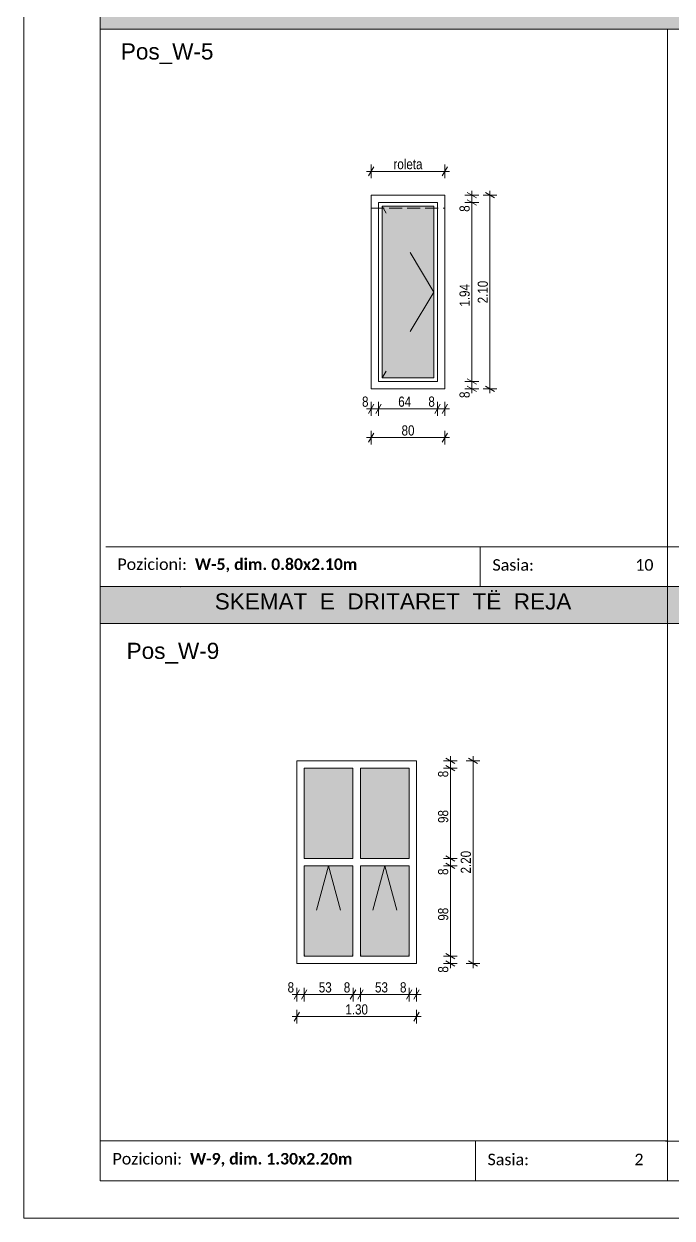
# Model space of a CAD drawing. Header units: feet. Extents: x 2595418 to 2624657, y -121890 to -101390.
# Drawn here: x 2595418 to 2602454, y -121890 to -108934 of the extents above; entities that cross this region are included whole.
import ezdxf

# ---------------------------------------------------------------- set-up
doc = ezdxf.new("R2010")
doc.units = ezdxf.units.FT
doc.header["$MEASUREMENT"] = 0
doc.linetypes.add('Hidden Line', pattern=[195.611112, 141.111112, -54.5])
doc.linetypes.add('thk_line_type', pattern=[1000, 500, -500])
doc.layers.add('Dimensioning - General', color=7, linetype='Continuous')
for name, color, linetype, lineweight in [('Dimensioning - General_Pen_No__1', 7, 'Continuous', 5), ('Exterior walls_Pen_No__1', 7, 'Continuous', 5), ('Lines_Pen_No__41', 7, 'Continuous', 5), ('Lines_Pen_No__60', 230, 'Continuous', 5), ('Shell - Roof_Pen_No__21', 7, 'Continuous', 5), ('Shell - Roof_Pen_No__41', 7, 'Continuous', 5), ('Structural - Bearing_Pen_No__1', 7, 'Continuous', 5), ('Text blocks_Pen_No__1', 7, 'Continuous', 5)]:
    doc.layers.add(name, color=color, linetype=linetype, lineweight=lineweight)
for name, color, linetype, lineweight, true_color in [('Structural - Bearing_Pen_No__102', 7, 'Continuous', 5, 0xcccccc), ('Structural - Bearing_Pen_No__105', 7, 'Continuous', 5, 0xcae6ff), ('Structural - Bearing_Pen_No__84', 7, 'Continuous', 5, 0x41c341)]:
    doc.layers.add(name, color=color, linetype=linetype, lineweight=lineweight, true_color=true_color)
doc.styles.add('GENERATED_STYLE_1', font='ARIALN.TTF')
doc.styles.add('GENERATED_STYLE_2', font='arial.ttf')
doc.styles.add('GENERATED_STYLE_3', font='calibri.ttf')
doc.dimstyles.new('GENERATED_STYLE__1', dxfattribs={"dimtxt": 110.000002, "dimasz": 76, "dimexe": 0.18, "dimexo": 3, "dimgap": 0.09, "dimtad": 1, "dimlfac": 0.001, "dimzin": 0, "dimdsep": 46, "dimtxsty": 'GENERATED_STYLE_1', "dimblk": 'ARROWHEAD_2', "dimblk1": 'ARROWHEAD_2', "dimblk2": 'ARROWHEAD_2', "dimcen": 0.09, "dimclrd": 7, "dimclre": 7, "dimclrt": 7, "dimadec": 0, "dimazin": 0, "dimtfac": 1, "dimtdec": 4, "dimtmove": 0, "dimatfit": 3, "dimfxl": 1, "dimtolj": 1, "dimtzin": 0, "dimarcsym": 0})
doc.dimstyles.new('GENERATED_STYLE__2', dxfattribs={"dimtxt": 110.000002, "dimasz": 76, "dimexe": 0.18, "dimexo": 3, "dimgap": 0.09, "dimtad": 1, "dimtih": 1, "dimtoh": 1, "dimlfac": 0.001, "dimzin": 0, "dimdsep": 46, "dimtxsty": 'GENERATED_STYLE_1', "dimblk": 'ARROWHEAD_2', "dimblk1": 'ARROWHEAD_2', "dimblk2": 'ARROWHEAD_2', "dimcen": 0.09, "dimclrd": 7, "dimclre": 7, "dimclrt": 7, "dimadec": 0, "dimazin": 0, "dimtfac": 1, "dimtdec": 4, "dimtmove": 0, "dimatfit": 3, "dimfxl": 1, "dimtolj": 1, "dimtzin": 0, "dimarcsym": 0})

# ---------------------------------------------------------------- blocks, each defined once
blk = doc.blocks.new('*D43', base_point=(2247654, -76425))
at = {"layer": 'Dimensioning - General_Pen_No__1', "color": 7, "linetype": 'Continuous', "lineweight": 5, "transparency": 16777216}
for p, q in [((2598409, -119415), (2598351, -119515)), ((2598380, -119540), (2598380, -119390)), ((2598489, -119415), (2598431, -119515)), ((2598460, -119540), (2598460, -119390)), ((2598331, -119465), (2598380, -119465)), ((2598380, -119465), (2598460, -119465))]:
    blk.add_line(p, q, dxfattribs=at)
at = {"layer": 'Dimensioning - General_Pen_No__1', "color": 7, "lineweight": 5, "transparency": 16777216, "insert": (2598280, -119443), "char_height": 110, "attachment_point": 7, "style": 'GENERATED_STYLE_1'}
blk.add_mtext('\\A1;8', dxfattribs=at)
blk = doc.blocks.new('ARROWHEAD_2')
at = {"color": 0, "linetype": 'Continuous', "lineweight": 0}
for p, q in [((0, 0), (-1, 0)), ((-0.38, -0.66), (0.38, 0.66))]:
    blk.add_line(p, q, dxfattribs=at)
blk = doc.blocks.new('*D44', base_point=(2247654, -76425))
at = {"layer": 'Dimensioning - General_Pen_No__1', "color": 7, "linetype": 'Continuous', "lineweight": 5, "transparency": 16777216}
for p, q in [((2598489, -119415), (2598431, -119515)), ((2598460, -119540), (2598460, -119390)), ((2599019, -119415), (2598961, -119515)), ((2598990, -119540), (2598990, -119390)), ((2598460, -119465), (2598990, -119465))]:
    blk.add_line(p, q, dxfattribs=at)
at = {"layer": 'Dimensioning - General_Pen_No__1', "color": 7, "lineweight": 5, "transparency": 16777216, "char_height": 110, "attachment_point": 7, "style": 'GENERATED_STYLE_1'}
for s, insert in [('\\A1;53', (2598619, -119443)), ('\\A1;8', (2598890, -119443))]:
    blk.add_mtext(s, dxfattribs=dict(at, insert=insert))
blk = doc.blocks.new('*D45', base_point=(2247654, -76425))
at = {"layer": 'Dimensioning - General_Pen_No__1', "color": 7, "linetype": 'Continuous', "lineweight": 5, "transparency": 16777216}
for p, q in [((2599019, -119415), (2598961, -119515)), ((2598990, -119540), (2598990, -119390)), ((2599099, -119415), (2599041, -119515)), ((2599070, -119540), (2599070, -119390)), ((2598990, -119465), (2599070, -119465))]:
    blk.add_line(p, q, dxfattribs=at)
blk = doc.blocks.new('*D46', base_point=(2247654, -76425))
at = {"layer": 'Dimensioning - General_Pen_No__1', "color": 7, "linetype": 'Continuous', "lineweight": 5, "transparency": 16777216}
for p, q in [((2599099, -119415), (2599041, -119515)), ((2599070, -119540), (2599070, -119390)), ((2599629, -119415), (2599571, -119515)), ((2599600, -119540), (2599600, -119390)), ((2599070, -119465), (2599600, -119465))]:
    blk.add_line(p, q, dxfattribs=at)
at = {"layer": 'Dimensioning - General_Pen_No__1', "color": 7, "lineweight": 5, "transparency": 16777216, "char_height": 110, "attachment_point": 7, "style": 'GENERATED_STYLE_1'}
for s, insert in [('\\A1;53', (2599229, -119443)), ('\\A1;8', (2599500, -119443))]:
    blk.add_mtext(s, dxfattribs=dict(at, insert=insert))
blk = doc.blocks.new('*D47', base_point=(2247654, -76425))
at = {"layer": 'Dimensioning - General_Pen_No__1', "color": 7, "linetype": 'Continuous', "lineweight": 5, "transparency": 16777216}
for p, q in [((2599629, -119415), (2599571, -119515)), ((2599600, -119540), (2599600, -119390)), ((2599651, -119515), (2599709, -119415)), ((2599680, -119540), (2599680, -119390)), ((2599600, -119465), (2599680, -119465)), ((2599680, -119465), (2599729, -119465))]:
    blk.add_line(p, q, dxfattribs=at)
blk = doc.blocks.new('*D48', base_point=(2247654, -76425))
at = {"layer": 'Dimensioning - General_Pen_No__1', "color": 7, "linetype": 'Continuous', "lineweight": 5, "transparency": 16777216}
for p, q in [((2598331, -119704), (2598380, -119704)), ((2598409, -119654), (2598351, -119754)), ((2598380, -119779), (2598380, -119629)), ((2598380, -119704), (2599680, -119704)), ((2599651, -119754), (2599709, -119654)), ((2599680, -119779), (2599680, -119629)), ((2599680, -119704), (2599729, -119704))]:
    blk.add_line(p, q, dxfattribs=at)
at = {"layer": 'Dimensioning - General_Pen_No__1', "color": 7, "lineweight": 5, "transparency": 16777216, "insert": (2598907, -119682), "char_height": 110, "attachment_point": 7, "style": 'GENERATED_STYLE_1'}
blk.add_mtext('\\A1;1.30', dxfattribs=at)
blk = doc.blocks.new('*D49', base_point=(2247654, -76425))
at = {"layer": 'Dimensioning - General_Pen_No__1', "color": 7, "linetype": 'Continuous', "lineweight": 5, "transparency": 16777216}
for p, q in [((2600122, -119048), (2599972, -119048)), ((2599997, -119019), (2600097, -119077)), ((2600047, -119128), (2600047, -119048)), ((2600122, -119128), (2599972, -119128)), ((2599997, -119099), (2600097, -119157)), ((2600047, -119177), (2600047, -119128))]:
    blk.add_line(p, q, dxfattribs=at)
at = {"layer": 'Dimensioning - General_Pen_No__1', "color": 7, "lineweight": 5, "transparency": 16777216, "insert": (2600025, -119227), "char_height": 110, "attachment_point": 7, "rotation": 90, "style": 'GENERATED_STYLE_1'}
blk.add_mtext('\\A1;8', dxfattribs=at)
blk = doc.blocks.new('*D50', base_point=(2247654, -76425))
at = {"layer": 'Dimensioning - General_Pen_No__1', "color": 7, "linetype": 'Continuous', "lineweight": 5, "transparency": 16777216}
for p, q in [((2600122, -118068), (2599972, -118068)), ((2599997, -118039), (2600097, -118097)), ((2600047, -119048), (2600047, -118068)), ((2600122, -119048), (2599972, -119048)), ((2599997, -119019), (2600097, -119077))]:
    blk.add_line(p, q, dxfattribs=at)
at = {"layer": 'Dimensioning - General_Pen_No__1', "color": 7, "lineweight": 5, "transparency": 16777216, "char_height": 110, "attachment_point": 7, "rotation": 90, "style": 'GENERATED_STYLE_1'}
for s, insert in [('\\A1;8', (2600025, -118167)), ('\\A1;98', (2600025, -118663))]:
    blk.add_mtext(s, dxfattribs=dict(at, insert=insert))
blk = doc.blocks.new('*D51', base_point=(2247654, -76425))
at = {"layer": 'Dimensioning - General_Pen_No__1', "color": 7, "linetype": 'Continuous', "lineweight": 5, "transparency": 16777216}
for p, q in [((2600122, -117988), (2599972, -117988)), ((2599997, -117959), (2600097, -118017)), ((2600047, -118068), (2600047, -117988)), ((2600122, -118068), (2599972, -118068)), ((2599997, -118039), (2600097, -118097))]:
    blk.add_line(p, q, dxfattribs=at)
blk = doc.blocks.new('*D52', base_point=(2247654, -76425))
at = {"layer": 'Dimensioning - General_Pen_No__1', "color": 7, "linetype": 'Continuous', "lineweight": 5, "transparency": 16777216}
for p, q in [((2599997, -116979), (2600097, -117037)), ((2600122, -117008), (2599972, -117008)), ((2600047, -117988), (2600047, -117008)), ((2600122, -117988), (2599972, -117988)), ((2599997, -117959), (2600097, -118017))]:
    blk.add_line(p, q, dxfattribs=at)
at = {"layer": 'Dimensioning - General_Pen_No__1', "color": 7, "lineweight": 5, "transparency": 16777216, "char_height": 110, "attachment_point": 7, "rotation": 90, "style": 'GENERATED_STYLE_1'}
for s, insert in [('\\A1;8', (2600025, -117107)), ('\\A1;98', (2600025, -117603))]:
    blk.add_mtext(s, dxfattribs=dict(at, insert=insert))
blk = doc.blocks.new('*D53', base_point=(2247654, -76425))
at = {"layer": 'Dimensioning - General_Pen_No__1', "color": 7, "linetype": 'Continuous', "lineweight": 5, "transparency": 16777216}
for p, q in [((2600122, -116928), (2599972, -116928)), ((2600097, -116957), (2599997, -116899)), ((2599997, -116979), (2600097, -117037)), ((2600047, -116928), (2600047, -116879)), ((2600047, -117008), (2600047, -116928)), ((2600122, -117008), (2599972, -117008))]:
    blk.add_line(p, q, dxfattribs=at)
blk = doc.blocks.new('*D54', base_point=(2247654, -76425))
at = {"layer": 'Dimensioning - General_Pen_No__1', "color": 7, "linetype": 'Continuous', "lineweight": 5, "transparency": 16777216}
for p, q in [((2600368, -116928), (2600218, -116928)), ((2600343, -116957), (2600243, -116899)), ((2600293, -116928), (2600293, -116879)), ((2600293, -119128), (2600293, -116928)), ((2600368, -119128), (2600218, -119128)), ((2600243, -119099), (2600343, -119157)), ((2600293, -119177), (2600293, -119128))]:
    blk.add_line(p, q, dxfattribs=at)
at = {"layer": 'Dimensioning - General_Pen_No__1', "color": 7, "lineweight": 5, "transparency": 16777216, "insert": (2600271, -118151), "char_height": 110, "attachment_point": 7, "rotation": 90, "style": 'GENERATED_STYLE_1'}
blk.add_mtext('\\A1;2.20', dxfattribs=at)
blk = doc.blocks.new('*D79', base_point=(2247654, -76425))
at = {"layer": 'Dimensioning - General_Pen_No__1', "color": 7, "linetype": 'Continuous', "lineweight": 5, "transparency": 16777216}
for p, q in [((2599216, -113061), (2599158, -113161)), ((2599187, -113186), (2599187, -113036)), ((2599296, -113061), (2599238, -113161)), ((2599267, -113186), (2599267, -113036)), ((2599138, -113111), (2599187, -113111)), ((2599187, -113111), (2599267, -113111))]:
    blk.add_line(p, q, dxfattribs=at)
at = {"layer": 'Dimensioning - General_Pen_No__1', "color": 7, "lineweight": 5, "transparency": 16777216, "insert": (2599088, -113089), "char_height": 110, "attachment_point": 7, "style": 'GENERATED_STYLE_1'}
blk.add_mtext('\\A1;8', dxfattribs=at)
blk = doc.blocks.new('*D80', base_point=(2247654, -76425))
at = {"layer": 'Dimensioning - General_Pen_No__1', "color": 7, "linetype": 'Continuous', "lineweight": 5, "transparency": 16777216}
for p, q in [((2599296, -113061), (2599238, -113161)), ((2599267, -113186), (2599267, -113036)), ((2599936, -113061), (2599878, -113161)), ((2599907, -113186), (2599907, -113036)), ((2599267, -113111), (2599907, -113111))]:
    blk.add_line(p, q, dxfattribs=at)
at = {"layer": 'Dimensioning - General_Pen_No__1', "color": 7, "lineweight": 5, "transparency": 16777216, "char_height": 110, "attachment_point": 7, "style": 'GENERATED_STYLE_1'}
for s, insert in [('\\A1;64', (2599481, -113089)), ('\\A1;8', (2599808, -113089))]:
    blk.add_mtext(s, dxfattribs=dict(at, insert=insert))
blk = doc.blocks.new('*D81', base_point=(2247654, -76425))
at = {"layer": 'Dimensioning - General_Pen_No__1', "color": 7, "linetype": 'Continuous', "lineweight": 5, "transparency": 16777216}
for p, q in [((2599936, -113061), (2599878, -113161)), ((2599907, -113186), (2599907, -113036)), ((2599958, -113161), (2600016, -113061)), ((2599987, -113186), (2599987, -113036)), ((2599907, -113111), (2599987, -113111)), ((2599987, -113111), (2600036, -113111))]:
    blk.add_line(p, q, dxfattribs=at)
blk = doc.blocks.new('*D82', base_point=(2247654, -76425))
at = {"layer": 'Dimensioning - General_Pen_No__1', "color": 7, "linetype": 'Continuous', "lineweight": 5, "transparency": 16777216}
for p, q in [((2599187, -113498), (2599187, -113348)), ((2599987, -113498), (2599987, -113348)), ((2599138, -113423), (2599187, -113423)), ((2599216, -113373), (2599158, -113473)), ((2599187, -113423), (2599987, -113423)), ((2599958, -113473), (2600016, -113373)), ((2599987, -113423), (2600036, -113423))]:
    blk.add_line(p, q, dxfattribs=at)
at = {"layer": 'Dimensioning - General_Pen_No__1', "color": 7, "lineweight": 5, "transparency": 16777216, "insert": (2599517, -113401), "char_height": 110, "attachment_point": 7, "style": 'GENERATED_STYLE_1'}
blk.add_mtext('\\A1;80', dxfattribs=at)
blk = doc.blocks.new('*D83', base_point=(2247654, -76425))
at = {"layer": 'Dimensioning - General_Pen_No__1', "color": 7, "linetype": 'Continuous', "lineweight": 5, "transparency": 16777216}
for p, q in [((2600355, -112813), (2600205, -112813)), ((2600230, -112784), (2600330, -112842)), ((2600280, -112893), (2600280, -112813)), ((2600355, -112893), (2600205, -112893)), ((2600230, -112864), (2600330, -112922)), ((2600280, -112942), (2600280, -112893))]:
    blk.add_line(p, q, dxfattribs=at)
at = {"layer": 'Dimensioning - General_Pen_No__1', "color": 7, "lineweight": 5, "transparency": 16777216, "insert": (2600258, -112993), "char_height": 110, "attachment_point": 7, "rotation": 90, "style": 'GENERATED_STYLE_1'}
blk.add_mtext('\\A1;8', dxfattribs=at)
blk = doc.blocks.new('*D84', base_point=(2247654, -76425))
at = {"layer": 'Dimensioning - General_Pen_No__1', "color": 7, "linetype": 'Continuous', "lineweight": 5, "transparency": 16777216}
for p, q in [((2600355, -110873), (2600205, -110873)), ((2600230, -110844), (2600330, -110902)), ((2600280, -112813), (2600280, -110873)), ((2600355, -112813), (2600205, -112813)), ((2600230, -112784), (2600330, -112842))]:
    blk.add_line(p, q, dxfattribs=at)
at = {"layer": 'Dimensioning - General_Pen_No__1', "color": 7, "lineweight": 5, "transparency": 16777216, "char_height": 110, "attachment_point": 7, "rotation": 90, "style": 'GENERATED_STYLE_1'}
for s, insert in [('\\A1;8', (2600258, -110973)), ('\\A1;1.94', (2600258, -112002))]:
    blk.add_mtext(s, dxfattribs=dict(at, insert=insert))
blk = doc.blocks.new('*D85', base_point=(2247654, -76425))
at = {"layer": 'Dimensioning - General_Pen_No__1', "color": 7, "linetype": 'Continuous', "lineweight": 5, "transparency": 16777216}
for p, q in [((2600330, -110822), (2600230, -110764)), ((2600280, -110793), (2600280, -110744)), ((2600355, -110793), (2600205, -110793)), ((2600355, -110873), (2600205, -110873)), ((2600230, -110844), (2600330, -110902)), ((2600280, -110873), (2600280, -110793))]:
    blk.add_line(p, q, dxfattribs=at)
blk = doc.blocks.new('*D86', base_point=(2247654, -76425))
at = {"layer": 'Dimensioning - General_Pen_No__1', "color": 7, "linetype": 'Continuous', "lineweight": 5, "transparency": 16777216}
for p, q in [((2600527, -110822), (2600427, -110764)), ((2600477, -110793), (2600477, -110744)), ((2600552, -110793), (2600402, -110793)), ((2600477, -112893), (2600477, -110793)), ((2600552, -112893), (2600402, -112893)), ((2600427, -112864), (2600527, -112922)), ((2600477, -112942), (2600477, -112893))]:
    blk.add_line(p, q, dxfattribs=at)
at = {"layer": 'Dimensioning - General_Pen_No__1', "color": 7, "lineweight": 5, "transparency": 16777216, "insert": (2600455, -111966), "char_height": 110, "attachment_point": 7, "rotation": 90, "style": 'GENERATED_STYLE_1'}
blk.add_mtext('\\A1;2.10', dxfattribs=at)
blk = doc.blocks.new('*D115', base_point=(2247654, -76425))
at = {"layer": 'Dimensioning - General_Pen_No__1', "color": 7, "linetype": 'Continuous', "lineweight": 5, "transparency": 16777216}
for p, q in [((2599216, -110484), (2599158, -110584)), ((2599187, -110609), (2599187, -110459)), ((2599958, -110584), (2600016, -110484)), ((2599987, -110609), (2599987, -110459)), ((2599138, -110534), (2599187, -110534)), ((2599187, -110534), (2599987, -110534)), ((2599987, -110534), (2600036, -110534))]:
    blk.add_line(p, q, dxfattribs=at)
at = {"layer": 'Dimensioning - General_Pen_No__1', "color": 7, "lineweight": 5, "transparency": 16777216, "insert": (2599429, -110512), "char_height": 110, "attachment_point": 7, "style": 'GENERATED_STYLE_1'}
blk.add_mtext('\\A1;roleta', dxfattribs=at)

msp = doc.modelspace()

# ---------------------------------------------------------------- hatches: boundary and pattern name
at = {"layer": 'Structural - Bearing_Pen_No__102', "linetype": 'Continuous', "lineweight": 0, "true_color": 0xf2f2f2}
for points in [[(2620692.601, -108592.314), (2596245.685, -108592.314), (2596245.685, -108993.09), (2620692.601, -108993.09)], [(2602403.735, -115038.355), (2596245.685, -115038.355), (2596245.685, -115439.132), (2602403.735, -115439.132)]]:
    msp.add_hatch(color=7, dxfattribs=at).paths.add_polyline_path(points)
at = {"layer": 'Structural - Bearing_Pen_No__105', "linetype": 'Continuous', "lineweight": 0, "true_color": 0xf1f8ff}
for points in [[(2599307.002, -112773.229), (2599867.002, -112773.229), (2599867.002, -110913.229), (2599307.002, -110913.229)], [(2598989.779, -117987.837), (2598989.779, -117007.837), (2598459.779, -117007.837), (2598459.779, -117987.837)], [(2599069.779, -117987.837), (2599599.779, -117987.837), (2599599.779, -117007.837), (2599069.779, -117007.837)], [(2598989.779, -119047.837), (2598989.779, -118067.837), (2598459.779, -118067.837), (2598459.779, -119047.837)], [(2599069.779, -119047.837), (2599599.779, -119047.837), (2599599.779, -118067.837), (2599069.779, -118067.837)]]:
    msp.add_hatch(color=7, dxfattribs=at).paths.add_polyline_path(points)
at = {"layer": 'Structural - Bearing_Pen_No__84', "linetype": 'Continuous', "lineweight": 0, "true_color": 0xcff0cf}
msp.add_hatch(color=254, dxfattribs=at).paths.add_polyline_path([(2614596.312, -115038.355), (2602403.735, -115038.355), (2602403.735, -115439.132), (2614596.312, -115439.132)])

# ---------------------------------------------------------------- linework, layer by layer
at = {"layer": 'Exterior walls_Pen_No__1', "color": 7, "linetype": 'Continuous', "lineweight": 5}
for points in [[(2599187.002, -112893.229), (2599987.002, -112893.229), (2599987.002, -110793.229), (2599187.002, -110793.229)], [(2599267.002, -112813.229), (2599907.002, -112813.229), (2599907.002, -110873.229), (2599267.002, -110873.229)], [(2599307.002, -112773.229), (2599867.002, -112773.229), (2599867.002, -110913.229), (2599307.002, -110913.229)], [(2598379.779, -119127.837), (2599679.779, -119127.837), (2599679.779, -116927.837), (2598379.779, -116927.837)]]:
    msp.add_lwpolyline(points, close=True, dxfattribs=at)
for points in [[(2598459.779, -117987.837), (2598989.779, -117987.837), (2598989.779, -117007.837)], [(2598989.779, -117007.837), (2598459.779, -117007.837), (2598459.779, -117987.837)], [(2599599.779, -117987.837), (2599599.779, -117007.837), (2599069.779, -117007.837)], [(2599599.779, -117987.837), (2599069.779, -117987.837), (2599069.779, -117007.837)], [(2598459.779, -118067.837), (2598989.779, -118067.837), (2598989.779, -119047.837)], [(2598459.779, -118067.837), (2598459.779, -119047.837), (2598989.779, -119047.837)], [(2599599.779, -118067.837), (2599069.779, -118067.837), (2599069.779, -119047.837)], [(2599069.779, -119047.837), (2599599.779, -119047.837), (2599599.779, -118067.837)]]:
    msp.add_lwpolyline(points, dxfattribs=at)
at = {"layer": 'Lines_Pen_No__41', "color": 7, "linetype": 'Continuous', "lineweight": 5}
for p, q in [((2596245.685, -121486.155), (2596245.685, -102547.049)), ((2602403.735, -115038.355), (2602403.735, -108993.09)), ((2602403.735, -115038.355), (2602403.735, -108993.09)), ((2602403.735, -115038.355), (2602403.735, -108993.09)), ((2596307.446, -114606.282), (2602403.735, -114606.282)), ((2602403.735, -114606.282), (2608500.024, -114606.282)), ((2602403.735, -121486.155), (2602403.735, -115439.132)), ((2602403.735, -115439.132), (2602403.735, -121486.155)), ((2596245.685, -121052.324), (2602403.735, -121052.324)), ((2602383.732, -121054.082), (2608500.024, -121054.082)), ((2596245.685, -121486.155), (2602403.735, -121486.155)), ((2602403.735, -121486.155), (2608500.024, -121486.155))]:
    msp.add_line(p, q, dxfattribs=at)
at = {"layer": 'Lines_Pen_No__41', "color": 7, "linetype": 'thk_line_type', "lineweight": 5}
for p, q in [((2599867.002, -111843.229), (2599307.002, -110913.229)), ((2599867.002, -111843.229), (2599307.002, -112773.229)), ((2598724.779, -118067.837), (2598459.779, -119047.837)), ((2598724.779, -118067.837), (2598989.779, -119047.837)), ((2599334.779, -118067.837), (2599069.779, -119047.837)), ((2599334.779, -118067.837), (2599599.779, -119047.837))]:
    msp.add_line(p, q, dxfattribs=at)
at = {"layer": 'Lines_Pen_No__41', "color": 7, "linetype": 'Continuous', "lineweight": 5}
msp.add_point((2597116.577, -115038.355), dxfattribs=at)
at = {"layer": 'Lines_Pen_No__60', "color": 230, "linetype": 'Hidden Line', "lineweight": 5}
for p, q in [((2599187.002, -110793.229), (2599187.002, -110933.229)), ((2599987.002, -110793.229), (2599187.002, -110793.229)), ((2599987.002, -110933.229), (2599987.002, -110793.229)), ((2599187.002, -110933.229), (2599987.002, -110933.229))]:
    msp.add_line(p, q, dxfattribs=at)
at = {"layer": 'Shell - Roof_Pen_No__21', "color": 7, "linetype": 'Continuous', "lineweight": 5}
for q in [(2595417.514, -101389.785), (2624656.665, -121889.785)]:
    msp.add_line((2595417.514, -121889.785), q, dxfattribs=at)
at = {"layer": 'Shell - Roof_Pen_No__41', "color": 7, "linetype": 'Continuous', "lineweight": 5}
for p, q in [((2600368.855, -114606.282), (2600368.855, -115038.355)), ((2600320.209, -121052.324), (2600320.209, -121484.396))]:
    msp.add_line(p, q, dxfattribs=at)
at = {"layer": 'Structural - Bearing_Pen_No__1', "color": 7, "linetype": 'Continuous', "lineweight": 5, "flags": 128}
for points in [[(2620692.601, -108592.314), (2596245.685, -108592.314), (2596245.685, -108993.09), (2620692.601, -108993.09)], [(2599307.002, -112773.229), (2599867.002, -112773.229), (2599867.002, -110913.229), (2599307.002, -110913.229)], [(2602403.735, -115038.355), (2596245.685, -115038.355), (2596245.685, -115439.132), (2602403.735, -115439.132)], [(2614596.312, -115038.355), (2602403.735, -115038.355), (2602403.735, -115439.132), (2614596.312, -115439.132)], [(2598989.779, -117987.837), (2598989.779, -117007.837), (2598459.779, -117007.837), (2598459.779, -117987.837)], [(2599069.779, -117987.837), (2599599.779, -117987.837), (2599599.779, -117007.837), (2599069.779, -117007.837)], [(2598989.779, -119047.837), (2598989.779, -118067.837), (2598459.779, -118067.837), (2598459.779, -119047.837)], [(2599069.779, -119047.837), (2599599.779, -119047.837), (2599599.779, -118067.837), (2599069.779, -118067.837)]]:
    msp.add_lwpolyline(points, close=True, dxfattribs=at)

# ---------------------------------------------------------------- texts
at = {"layer": 'Text blocks_Pen_No__1', "color": 7, "linetype": 'Continuous', "lineweight": 5}
for s, insert, char_height, attachment_point, style in [('\\A1;Pos_W-5', (2596972.923, -109145.59), 175, 2, 'GENERATED_STYLE_2'), ('\\A1;Pozicioni: {\\fCalibri|b1|i0|c0|p34; W-5, dim. 0.80x2.10m}', (2596432.972, -114733.623), 125, 1, 'GENERATED_STYLE_3'), ('\\A1;Sasia:                         10', (2600503.447, -114741.381), 125, 1, 'GENERATED_STYLE_3'), ('\\A1;SKEMAT  E  DRITARET  TË  REJA', (2597489.292, -115111.849), 175, 1, 'GENERATED_STYLE_2'), ('\\A1;Pos_W-9', (2597035.618, -115648.3), 175, 2, 'GENERATED_STYLE_2'), ('\\A1;Pozicioni: {\\fCalibri|b1|i0|c0|p34; W-9, dim. 1.30x2.20m}', (2596379.822, -121183.143), 125, 1, 'GENERATED_STYLE_3'), ('\\A1;Sasia:                          2', (2600450.297, -121190.901), 125, 1, 'GENERATED_STYLE_3')]:
    msp.add_mtext(s, dxfattribs=dict(at, insert=insert, char_height=char_height, attachment_point=attachment_point, style=style))

# ---------------------------------------------------------------- dimensions: what is measured, and where the dimension line sits
at = {"layer": 'Dimensioning - General', "color": 7, "linetype": 'Continuous', "lineweight": 5}
dim = msp.add_linear_dim(base=(2599987.002, -110533.727), p1=(2599187.002, -110793.229), p2=(2599987.002, -111993.229), text='roleta', dimstyle='GENERATED_STYLE__2', dxfattribs=at)
dim.commit()
dim.dimension.update_dxf_attribs({"geometry": '*D115', "text_midpoint": (2599625.825, -110456.727), "dimtype": 160})
for base, p1, p2, picture, middle in [((2600280.008, -110793.229), (2599907.002, -110873.229), (2599987.002, -110793.229), '*D85', (2600203.008, -110930.599)), ((2600477.428, -110793.229), (2599987.002, -112893.229), (2599987.002, -110793.229), '*D86', (2600400.428, -111823.558)), ((2600280.008, -110873.229), (2599907.002, -112813.229), (2599907.002, -110873.229), '*D84', (2600203.008, -111858.758)), ((2600280.008, -112813.229), (2599987.002, -112893.229), (2599907.002, -112813.229), '*D83', (2600203.008, -112950.599)), ((2600046.759, -116927.837), (2599599.779, -117007.837), (2599679.779, -116927.837), '*D53', (2599969.759, -117065.208)), ((2600046.759, -117007.837), (2599599.779, -117987.837), (2599599.779, -117007.837), '*D52', (2599969.759, -117519.579)), ((2600293.455, -116927.837), (2599679.779, -119127.837), (2599679.779, -116927.837), '*D54', (2600216.455, -118008.167)), ((2600046.759, -117987.837), (2599599.779, -118067.837), (2599599.779, -117987.837), '*D51', (2599969.759, -118125.208)), ((2600046.759, -118067.837), (2599599.779, -119047.837), (2599599.779, -118067.837), '*D50', (2599969.759, -118579.579)), ((2600046.759, -119047.837), (2599679.779, -119127.837), (2599599.779, -119047.837), '*D49', (2599969.759, -119185.208))]:
    dim = msp.add_linear_dim(base=base, p1=p1, p2=p2, angle=90, dimstyle='GENERATED_STYLE__1', dxfattribs=at)
    dim.commit()
    dim.dimension.update_dxf_attribs({"geometry": picture, "text_midpoint": middle, "dimtype": 160, "text_rotation": 90})
for base, p1, p2, picture, middle in [((2599267.002, -113110.814), (2599187.002, -112893.229), (2599267.002, -112813.229), '*D79', (2599129.631, -113033.814)), ((2599907.002, -113110.814), (2599267.002, -112813.229), (2599907.002, -112813.229), '*D80', (2599565.26, -113033.814)), ((2599987.002, -113110.814), (2599907.002, -112813.229), (2599987.002, -112893.229), '*D81', (2599849.631, -113033.814)), ((2599987.002, -113423.316), (2599187.002, -112893.229), (2599987.002, -112893.229), '*D82', (2599600.46, -113346.316)), ((2598459.779, -119464.822), (2598379.779, -119127.837), (2598459.779, -119047.837), '*D43', (2598322.408, -119387.822)), ((2598989.779, -119464.822), (2598459.779, -119047.837), (2598989.779, -119047.837), '*D44', (2598703.037, -119387.822)), ((2599069.779, -119464.822), (2598989.779, -119047.837), (2599069.779, -119047.837), '*D45', (2598932.408, -119387.822)), ((2599599.779, -119464.822), (2599069.779, -119047.837), (2599599.779, -119047.837), '*D46', (2599313.037, -119387.822)), ((2599679.779, -119464.822), (2599599.779, -119047.837), (2599679.779, -119127.837), '*D47', (2599542.408, -119387.822)), ((2599679.779, -119703.737), (2598379.779, -119127.837), (2599679.779, -119127.837), '*D48', (2599049.449, -119626.737))]:
    dim = msp.add_linear_dim(base=base, p1=p1, p2=p2, dimstyle='GENERATED_STYLE__2', dxfattribs=at)
    dim.commit()
    dim.dimension.update_dxf_attribs({"geometry": picture, "text_midpoint": middle, "dimtype": 160})

doc.saveas('drawing.dxf')
